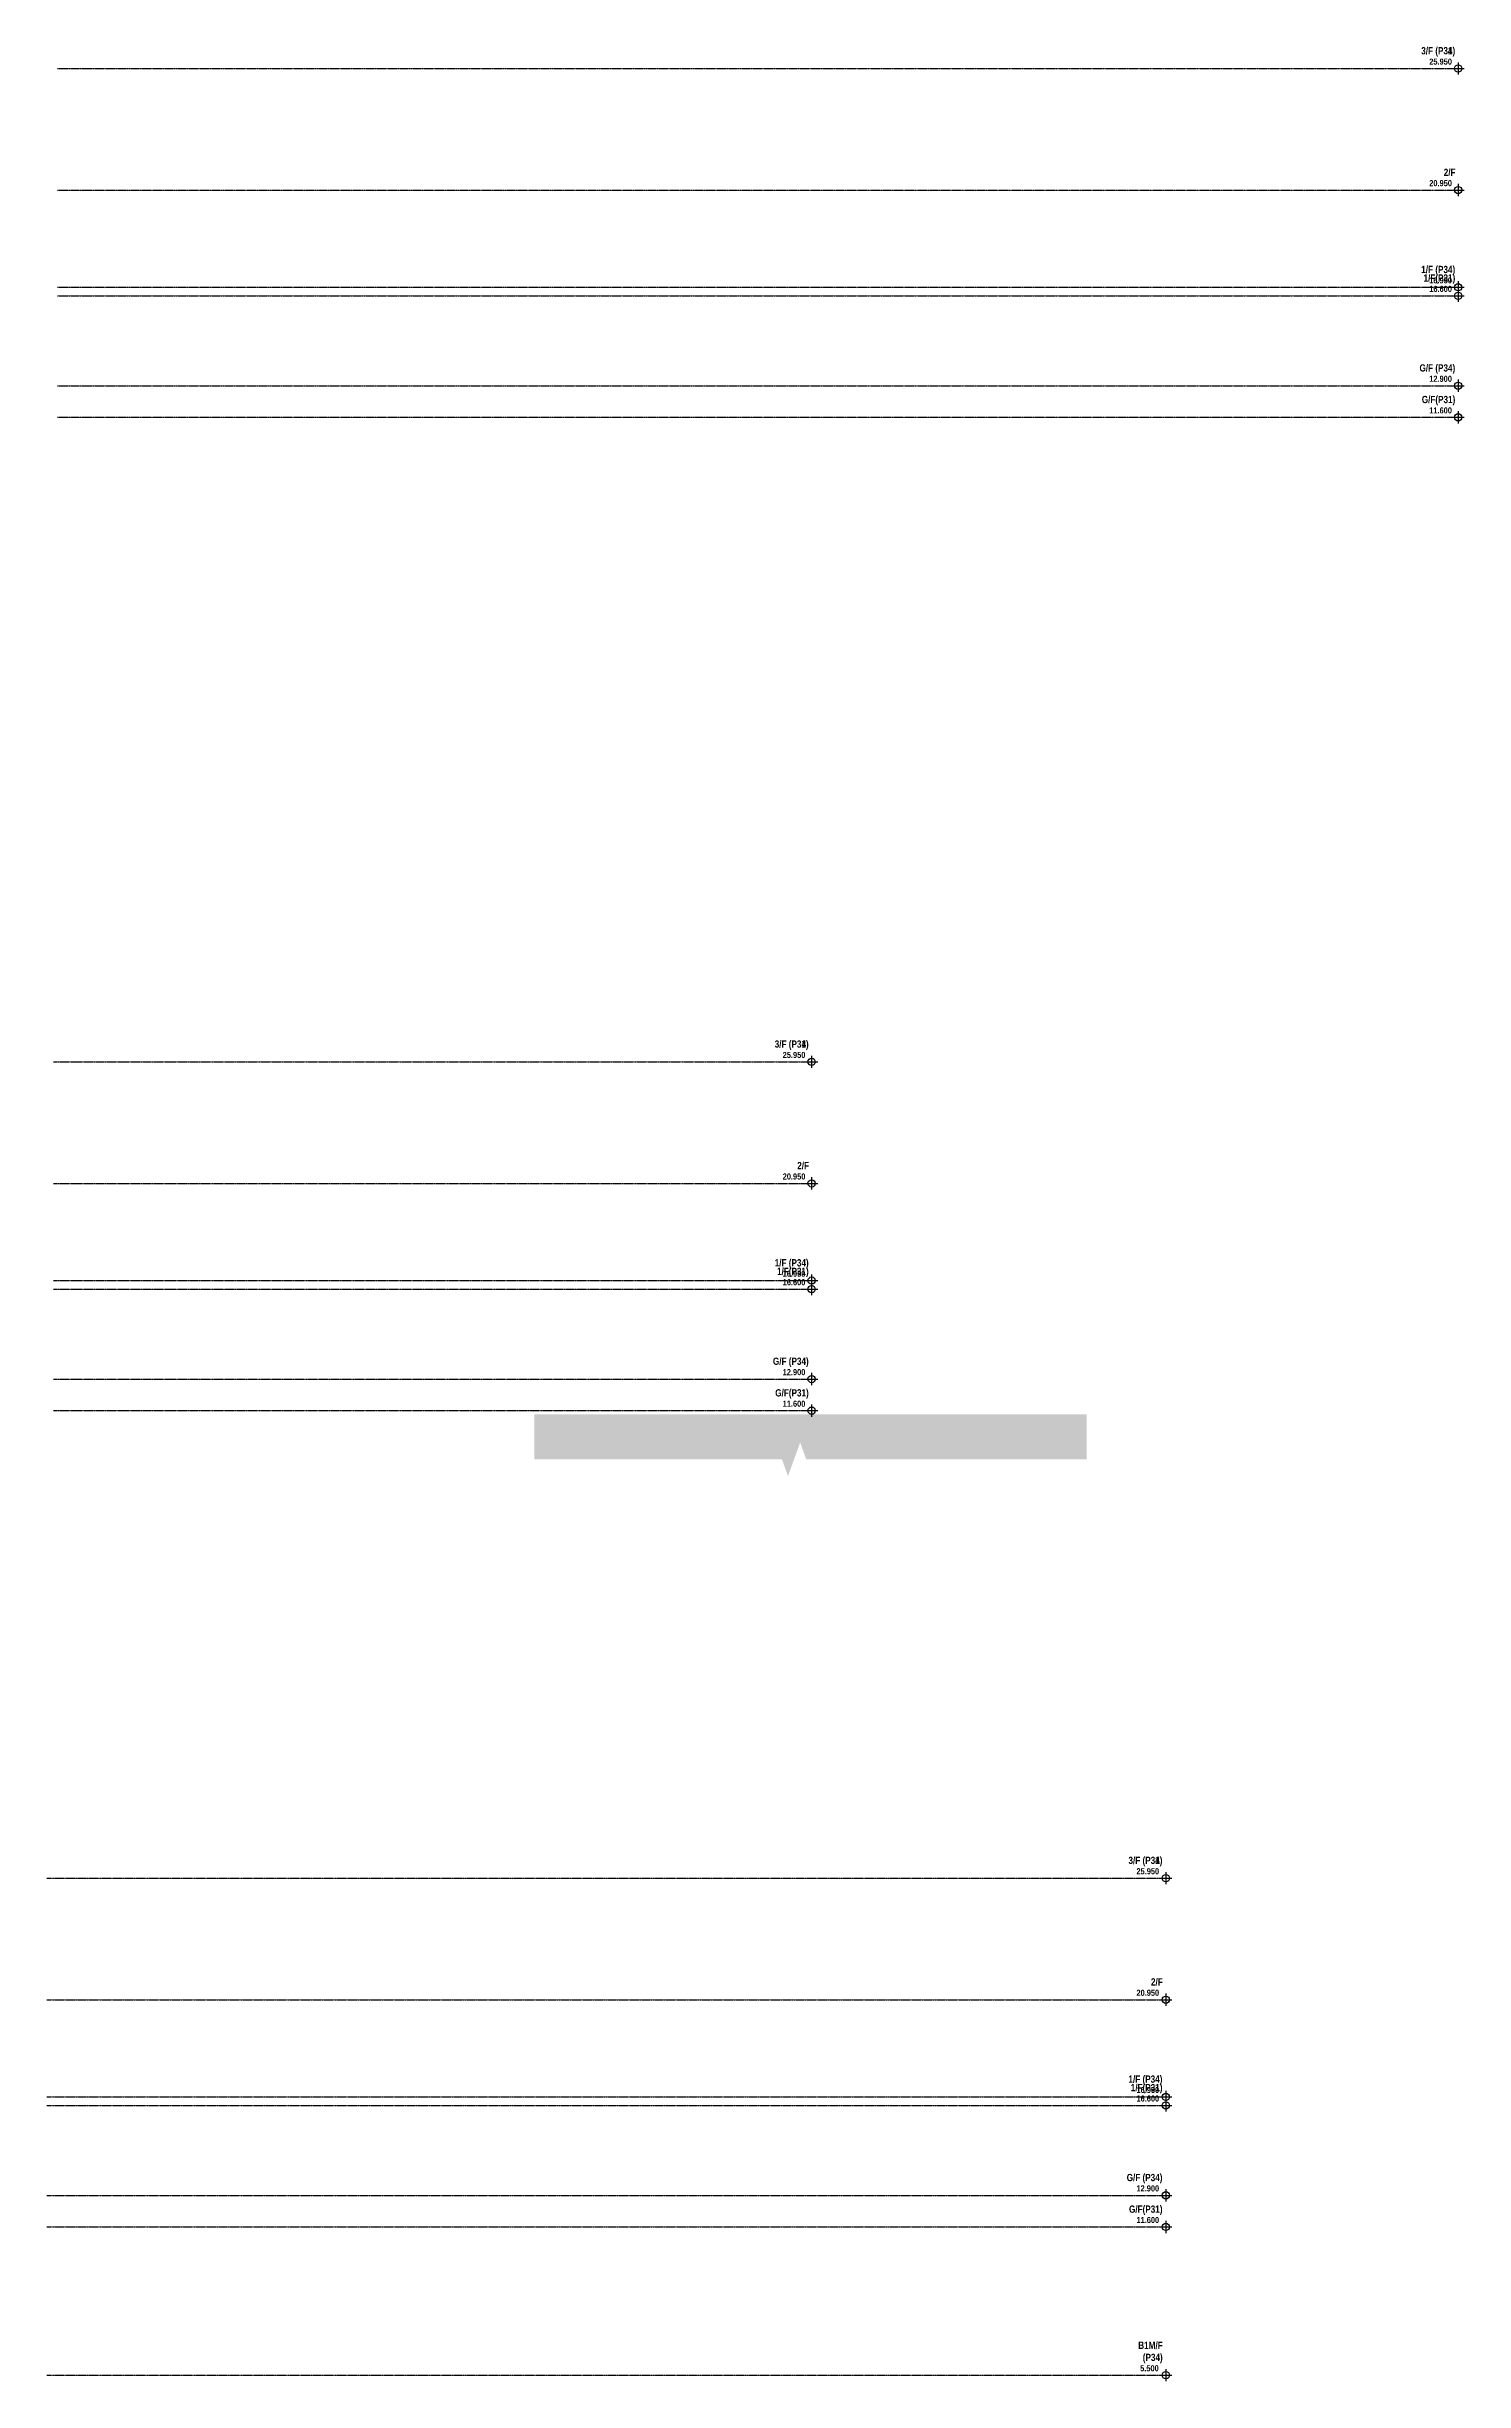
# Model space of a CAD drawing. Header units: millimetres. Extents: x 50357 to 985146, y 723188 to 1803594.
# Drawn here: x 926827 to 985146, y 729438 to 825494 of the extents above; entities that cross this region are included whole.
import ezdxf

# ---------------------------------------------------------------- set-up
doc = ezdxf.new("R2010")
doc.units = ezdxf.units.MM
doc.header["$LTSCALE"] = 3
doc.header["$MEASUREMENT"] = 0
doc.linetypes.add('Grid Line', pattern=[22.225, 12.7, -3.175, 3.175, -3.175])
doc.layers.add('-Surrender line', color=7, linetype='Continuous', lineweight=40, true_color=0xff7575)
doc.layers.add('ADS012__', color=7, linetype='Continuous', lineweight=13)
doc.styles.add('Arial_B', font='arialbd.ttf', dxfattribs={"width": 0.8, "height": 300})
doc.styles.add('Arial_B_1', font='arialbd.ttf', dxfattribs={"width": 0.8, "height": 250})
pattern_1 = [(45, (0, 0), (-0.088388347648, 0.088388347648), [])]

# ---------------------------------------------------------------- blocks, each defined once
blk = doc.blocks.new('Level - TR_3_0mm-29552-SEC A')
at = {"layer": 'ADS012__', "color": 10, "lineweight": 30}
for p, q in [((123365, 12900), (123868, 12900)), ((123617, 13151), (123617, 12649))]:
    blk.add_line(p, q, dxfattribs=at)
blk.add_circle((123617, 12900), 150, dxfattribs=at)
blk = doc.blocks.new('Level - TR_3_0mm-29552-SEC C')
at = {"layer": 'ADS012__', "color": 10, "lineweight": 30}
for p, q in [((-655181, 12900), (-654678, 12900)), ((-654930, 13151), (-654930, 12649))]:
    blk.add_line(p, q, dxfattribs=at)
blk.add_circle((-654930, 12900), 150, dxfattribs=at)
blk = doc.blocks.new('Level - TR_3_0mm-29552-SEC B')
at = {"layer": 'ADS012__', "color": 10, "lineweight": 30}
for p, q in [((112815, 12900), (113317, 12900)), ((113066, 13151), (113066, 12649))]:
    blk.add_line(p, q, dxfattribs=at)
blk.add_circle((113066, 12900), 150, dxfattribs=at)

msp = doc.modelspace()

# ---------------------------------------------------------------- hatches: boundary and pattern name
at = {"layer": '-Surrender line'}
h = msp.add_hatch(dxfattribs=at)
h.set_pattern_fill('ANSI31', color=256)
h.set_pattern_definition(pattern_1)
edge = h.paths.add_edge_path()
edge.add_line((946892.0362, 767374.6127), (946892.0362, 792665.067))
h = msp.add_hatch(dxfattribs=at)
h.set_pattern_fill('ANSI31', color=256)
h.set_pattern_definition(pattern_1)
edge = h.paths.add_edge_path()
edge.add_line((946892.0362, 769224.6127), (969608.1395, 769224.6127))
edge.add_line((969608.1395, 769224.6127), (969608.1395, 767374.6127))
edge.add_line((969608.1395, 767374.6127), (958073.5022, 767374.6127))
edge.add_line((958073.5022, 767374.6127), (957823.5022, 768061.4821))
edge.add_line((957823.5022, 768061.4821), (957323.5022, 766687.7434))
edge.add_line((957323.5022, 766687.7434), (957073.5022, 767374.6127))
edge.add_line((957073.5022, 767374.6127), (946892.0362, 767374.6127))

# ---------------------------------------------------------------- linework, layer by layer
at = {"layer": 'ADS012__', "linetype": 'Grid Line', "lineweight": 30}
for p, q in [((927272.7792, 824594.936), (984913.0157, 824594.936)), ((927272.7792, 819594.936), (984913.0157, 819594.936)), ((927272.7792, 815594.936), (984913.0157, 815594.936)), ((927272.7792, 815244.936), (984913.0157, 815244.936)), ((927272.7792, 811544.936), (984913.0157, 811544.936)), ((927272.7792, 810244.936), (984913.0157, 810244.936)), ((927100.6125, 783724.6127), (958314.3353, 783724.6127)), ((927100.6125, 778724.6127), (958314.3353, 778724.6127)), ((927100.6125, 774724.6127), (958314.3353, 774724.6127)), ((927100.6125, 774374.6127), (958314.3353, 774374.6127)), ((927100.6125, 770674.6127), (958314.3353, 770674.6127)), ((927100.6125, 769374.6127), (958314.3353, 769374.6127)), ((926827.1295, 750138.9831), (972868.1441, 750138.9831)), ((926827.1295, 745138.9831), (972868.1441, 745138.9831)), ((926827.1295, 741138.9831), (972868.1441, 741138.9831)), ((926827.1295, 740788.9831), (972868.1441, 740788.9831)), ((926827.1295, 737088.9831), (972868.1441, 737088.9831)), ((926827.1295, 735788.9831), (972868.1441, 735788.9831)), ((926827.1295, 729688.9831), (972868.1441, 729688.9831))]:
    msp.add_line(p, q, dxfattribs=at)

# ---------------------------------------------------------------- block references
at = {"color": 90, "lineweight": 5}
for p in [(861278.457, 811694.936), (861278.457, 806694.936), (861278.457, 802694.936), (861278.457, 802344.936), (861278.457, 798644.936), (861278.457, 797344.936)]:
    msp.add_blockref('Level - TR_3_0mm-29552-SEC A', p, dxfattribs=at)
at = {"color": 50, "lineweight": 5}
for name, p in [('Level - TR_3_0mm-29552-SEC C', (1613225.9349, 770824.6127)), ('Level - TR_3_0mm-29552-SEC C', (1613225.9349, 765824.6127)), ('Level - TR_3_0mm-29552-SEC C', (1613225.9349, 761824.6127)), ('Level - TR_3_0mm-29552-SEC C', (1613225.9349, 761474.6127)), ('Level - TR_3_0mm-29552-SEC C', (1613225.9349, 757774.6127)), ('Level - TR_3_0mm-29552-SEC C', (1613225.9349, 756474.6127)), ('Level - TR_3_0mm-29552-SEC B', (859801.9917, 737238.9831)), ('Level - TR_3_0mm-29552-SEC B', (859801.9917, 732238.9831)), ('Level - TR_3_0mm-29552-SEC B', (859801.9917, 728238.9831)), ('Level - TR_3_0mm-29552-SEC B', (859801.9917, 727888.9831)), ('Level - TR_3_0mm-29552-SEC B', (859801.9917, 724188.9831)), ('Level - TR_3_0mm-29552-SEC B', (859801.9917, 722888.9831)), ('Level - TR_3_0mm-29552-SEC B', (859801.9917, 716788.9831))]:
    msp.add_blockref(name, p, dxfattribs=at)

# ---------------------------------------------------------------- texts
at = {"layer": 'ADS012__', "lineweight": 30, "attachment_point": 1}
for s, insert, char_height, width, style in [('3/F (P34)', (983375.6409, 825478.4596), 300, 1718.818, 'Arial_B'), ('3/F (P31)', (983375.6409, 825478.4596), 300, 1718.818, 'Arial_B'), ('25.950', (983704.1886, 825005.22), 250, 1026.16, 'Arial_B_1'), ('2/F', (984302.0409, 820478.4596), 300, 596.4555, 'Arial_B'), ('20.950', (983704.1886, 820005.22), 250, 1026.16, 'Arial_B_1'), ('1/F (P34)', (983375.6409, 816478.4596), 300, 1718.818, 'Arial_B'), ('1/F(P31)', (983470.8409, 816128.4596), 300, 1603.375, 'Arial_B'), ('16.950', (983704.1886, 816005.22), 250, 1026.16, 'Arial_B_1'), ('16.600', (983704.1886, 815655.22), 250, 1026.16, 'Arial_B_1'), ('G/F (P34)', (983302.0409, 812428.4596), 300, 1808.607, 'Arial_B'), ('12.900', (983704.1886, 811955.22), 250, 1026.16, 'Arial_B_1'), ('G/F(P31)', (983397.2409, 811128.4596), 300, 1693.164, 'Arial_B'), ('11.600', (983704.1886, 810655.22), 250, 1026.16, 'Arial_B_1'), ('3/F (P34)', (956776.9605, 784608.1363), 300, 1718.818, 'Arial_B'), ('3/F (P31)', (956776.9605, 784608.1363), 300, 1718.818, 'Arial_B'), ('25.950', (957105.5082, 784134.8968), 250, 1026.16, 'Arial_B_1'), ('20.950', (957105.5082, 779134.8968), 250, 1026.16, 'Arial_B_1'), ('2/F', (957703.3605, 779608.1363), 300, 596.4555, 'Arial_B'), ('1/F (P34)', (956776.9605, 775608.1363), 300, 1718.818, 'Arial_B'), ('1/F(P31)', (956872.1605, 775258.1363), 300, 1603.375, 'Arial_B'), ('16.950', (957105.5082, 775134.8968), 250, 1026.16, 'Arial_B_1'), ('16.600', (957105.5082, 774784.8968), 250, 1026.16, 'Arial_B_1'), ('G/F (P34)', (956703.3605, 771558.1363), 300, 1808.607, 'Arial_B'), ('12.900', (957105.5082, 771084.8968), 250, 1026.16, 'Arial_B_1'), ('G/F(P31)', (956798.5605, 770258.1363), 300, 1693.164, 'Arial_B'), ('11.600', (957105.5082, 769784.8968), 250, 1026.16, 'Arial_B_1'), ('3/F (P34)', (971330.7693, 751022.5067), 300, 1718.818, 'Arial_B'), ('3/F (P31)', (971330.7693, 751022.5067), 300, 1718.818, 'Arial_B'), ('25.950', (971659.317, 750549.2671), 250, 1026.16, 'Arial_B_1'), ('20.950', (971659.317, 745549.2671), 250, 1026.16, 'Arial_B_1'), ('2/F', (972257.1693, 746022.5067), 300, 596.4555, 'Arial_B'), ('1/F (P34)', (971330.7693, 742022.5067), 300, 1718.818, 'Arial_B'), ('1/F(P31)', (971425.9693, 741672.5067), 300, 1603.375, 'Arial_B'), ('16.950', (971659.317, 741549.2671), 250, 1026.16, 'Arial_B_1'), ('16.600', (971659.317, 741199.2671), 250, 1026.16, 'Arial_B_1'), ('G/F (P34)', (971257.1693, 737972.5067), 300, 1808.607, 'Arial_B'), ('12.900', (971659.317, 737499.2671), 250, 1026.16, 'Arial_B_1'), ('G/F(P31)', (971352.3693, 736672.5067), 300, 1693.164, 'Arial_B'), ('11.600', (971659.317, 736199.2671), 250, 1026.16, 'Arial_B_1'), ('B1M/F', (971733.1693, 731068.5067), 300, 1231.392, 'Arial_B'), ('5.500', (971812.117, 730099.2671), 250, 840.1685, 'Arial_B_1'), ('(P34)', (971918.3776, 730572.413), 300, 1006.9195, 'Arial_B')]:
    msp.add_mtext(s, dxfattribs=dict(at, insert=insert, char_height=char_height, width=width, style=style))

doc.saveas('drawing.dxf')
